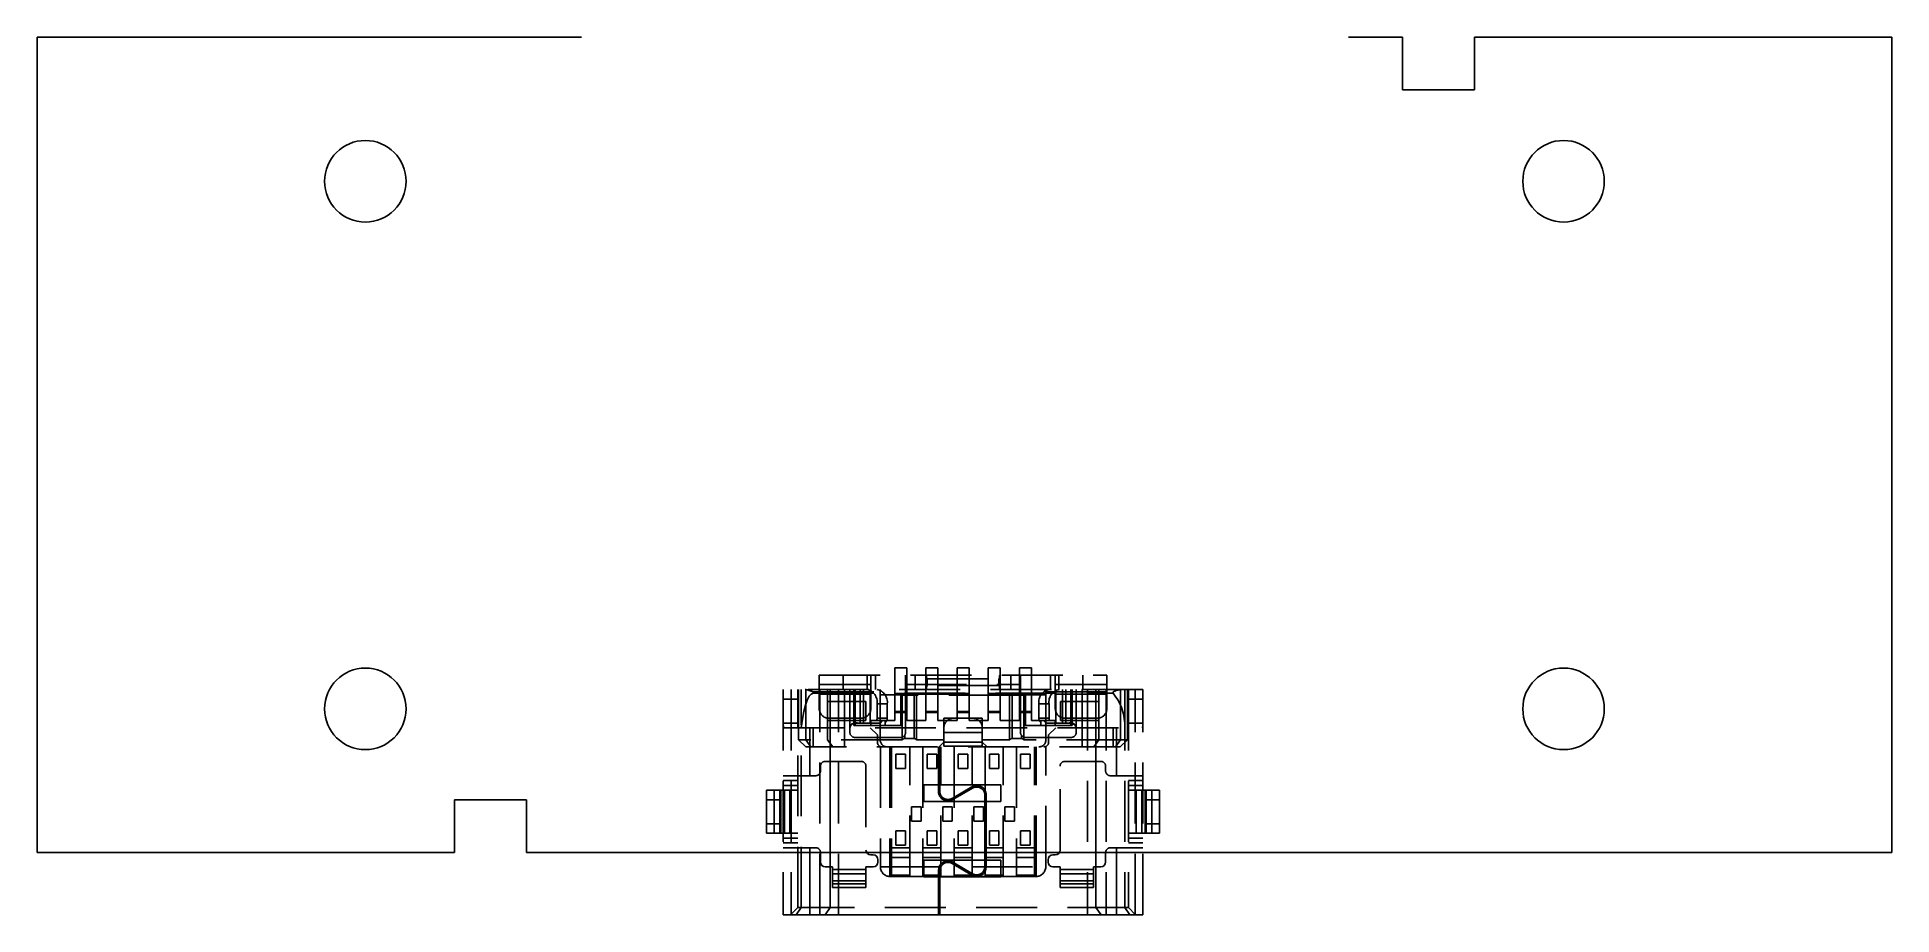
# Model space of a CAD drawing. Extents: x -19.4 to 19.3, y 0 to 18.3.
import ezdxf

# ---------------------------------------------------------------- set-up
doc = ezdxf.new("R2010")
doc.units = 0
doc.linetypes.add('HIDDEN', pattern=[1.905, 1.27, -0.635])
doc.layers.get('0').update_dxf_attribs({"linetype": 'CONTINUOUS'})

msp = doc.modelspace()

# ---------------------------------------------------------------- linework, layer by layer
at = {"color": 7, "linetype": 'CONTINUOUS'}
for p, q in [((-19.359, 1.305), (-19.359, 18.305)), ((-8, 18.305), (-19.359, 18.305)), ((8, 18.305), (9.131, 18.305)), ((9.131, 18.305), (9.131, 17.205)), ((19.341, 18.305), (10.631, 18.305)), ((10.631, 17.205), (10.631, 18.305)), ((19.341, 1.305), (19.341, 18.305)), ((9.131, 17.205), (10.631, 17.205)), ((-10.649, 2.405), (-10.649, 1.305)), ((-9.149, 2.405), (-10.649, 2.405)), ((-9.149, 1.305), (-9.149, 2.405)), ((0.416, 1.009), (0.416, 2.5)), ((0.446, 2.5), (0.446, 1.009)), ((-10.649, 1.305), (-19.359, 1.305)), ((19.341, 1.305), (-9.149, 1.305)), ((-3.014, 1.105), (-3.014, 1.305)), ((-1.964, 1.255), (-1.914, 1.255)), ((1.836, 1.255), (1.886, 1.255)), ((2.936, 1.305), (2.936, 1.105)), ((-2.764, 1.005), (-2.914, 1.005)), ((-2.764, 0.578), (-2.764, 1.005)), ((-2.064, 0.951), (-2.764, 0.951)), ((-2.064, 0.578), (-2.064, 1.005)), ((-1.914, 1.005), (-2.064, 1.005)), ((-1.814, 1.155), (-1.814, 1.105)), ((-1.564, 0.805), (1.486, 0.805)), ((-0.854, 1.145), (0.416, 1.145)), ((-0.854, 0.795), (-0.854, 1.145)), ((-0.554, 0.795), (-0.854, 0.795)), ((-0.554, 0.005), (-0.554, 0.929)), ((-0.524, 0.005), (-0.524, 0.929)), ((0.746, 0.795), (-0.524, 0.795)), ((0.146, 0.836), (-0.269, 1.076)), ((-0.254, 1.102), (0.161, 0.862)), ((0.446, 1.145), (0.746, 1.145)), ((0.746, 1.145), (0.746, 0.795)), ((1.736, 1.105), (1.736, 1.155)), ((1.986, 1.005), (1.836, 1.005)), ((1.986, 0.578), (1.986, 1.005)), ((2.686, 0.951), (1.986, 0.951)), ((2.686, 0.578), (2.686, 1.005)), ((2.836, 1.005), (2.686, 1.005)), ((-2.064, 0.717), (-2.764, 0.717)), ((-2.764, 0.653), (-2.064, 0.653)), ((-2.064, 0.578), (-2.764, 0.578)), ((2.686, 0.717), (1.986, 0.717)), ((1.986, 0.653), (2.686, 0.653)), ((2.686, 0.578), (1.986, 0.578)), ((3.711, 0.005), (-3.789, 0.005))]:
    msp.add_line(p, q, dxfattribs=at)
at = {"color": 7, "linetype": 'HIDDEN'}
for p, q in [((-1.464, 5.155), (-1.464, 4.055)), ((-1.464, 5.155), (-1.214, 5.155)), ((-1.214, 5.155), (-1.214, 4.055)), ((-0.564, 5.155), (-0.814, 5.155)), ((-0.814, 5.155), (-0.814, 4.055)), ((-0.564, 5.155), (-0.564, 4.055)), ((0.086, 5.155), (-0.164, 5.155)), ((-0.164, 5.155), (-0.164, 4.055)), ((0.086, 5.155), (0.086, 4.055)), ((0.736, 5.155), (0.486, 5.155)), ((0.486, 5.155), (0.486, 4.055)), ((0.736, 5.155), (0.736, 4.055)), ((1.136, 5.155), (1.386, 5.155)), ((1.136, 4.055), (1.136, 5.155)), ((1.386, 5.155), (1.386, 4.055)), ((3.711, 4.705), (-3.789, 4.705)), ((-3.789, 4.705), (-3.789, 0.005)), ((-3.628, 4.705), (-3.628, 0.005)), ((-3.489, 0.155), (-3.489, 4.705)), ((-3.469, 4.705), (-3.469, 3.655)), ((-3.415, 0.155), (-3.415, 4.705)), ((-3.322, 4.705), (-3.322, 3.655)), ((-3.169, 4.625), (-3.169, 4.655)), ((-3.169, 4.655), (-1.769, 4.655)), ((-3.039, 5.005), (-3.039, 4.305)), ((-3.039, 5.005), (2.961, 5.005)), ((-1.964, 4.805), (-3.039, 4.805)), ((-3.024, 0.005), (-3.024, 4.705)), ((-2.864, 3.655), (-2.864, 4.705)), ((-2.635, 0.005), (-2.635, 4.705)), ((-2.539, 5.005), (-2.539, 4.705)), ((-2.51, 4.705), (-2.51, 3.505)), ((-2.399, 4.705), (-2.399, 3.805)), ((-2.319, 3.955), (-2.319, 4.705)), ((-2.289, 3.955), (-2.289, 4.705)), ((-2.187, 4.005), (-2.187, 4.705)), ((-2.116, 4.705), (-2.116, 4.005)), ((-2.039, 5.005), (-2.039, 4.705)), ((-1.974, 4.705), (-1.974, 4.005)), ((-1.964, 4.305), (-1.964, 5.005)), ((-1.864, 4.705), (-1.864, 5.005)), ((-1.769, 4.705), (-1.769, 3.655)), ((-1.239, 5.005), (-1.239, 3.805)), ((-1.239, 4.805), (1.161, 4.805)), ((-1.039, 4.705), (-1.039, 5.005)), ((-0.795, 4.925), (0.718, 4.925)), ((0.718, 4.785), (-0.795, 4.785)), ((-0.789, 4.785), (-0.789, 4.925)), ((0.711, 4.925), (0.711, 4.785)), ((0.961, 4.705), (0.961, 5.005)), ((1.161, 3.805), (1.161, 5.005)), ((1.691, 4.705), (1.691, 3.655)), ((1.691, 4.655), (3.091, 4.655)), ((1.786, 4.705), (1.786, 5.005)), ((1.886, 5.005), (1.886, 4.305)), ((2.961, 4.805), (1.886, 4.805)), ((1.897, 4.005), (1.897, 4.705)), ((1.961, 4.705), (1.961, 5.005)), ((2.038, 4.005), (2.038, 4.705)), ((2.109, 4.705), (2.109, 4.005)), ((2.211, 4.705), (2.211, 3.955)), ((2.241, 4.705), (2.241, 3.955)), ((2.321, 3.805), (2.321, 4.705)), ((2.443, 3.505), (2.443, 4.705)), ((2.461, 4.705), (2.461, 5.005)), ((2.558, 4.705), (2.558, 0.005)), ((2.796, 4.705), (2.796, 3.655)), ((2.947, 4.705), (2.947, 0.005)), ((2.961, 4.305), (2.961, 5.005)), ((3.091, 4.655), (3.091, 4.625)), ((3.245, 3.655), (3.245, 4.705)), ((3.338, 4.705), (3.338, 0.155)), ((3.391, 3.655), (3.391, 4.705)), ((3.411, 4.705), (3.411, 0.155)), ((3.55, 0.005), (3.55, 4.705)), ((3.711, 0.005), (3.711, 4.705)), ((-3.789, 4.505), (-3.489, 4.505)), ((-3.169, 4.625), (3.091, 4.625)), ((-1.964, 4.605), (-3.039, 4.605)), ((-2.069, 4.455), (-2.869, 4.455)), ((-2.869, 4.455), (-2.869, 4.055)), ((-2.069, 4.055), (-2.069, 4.455)), ((-1.833, 4.405), (-1.621, 4.405)), ((-1.833, 4.105), (-1.833, 4.405)), ((-1.339, 4.594), (-1.769, 4.594)), ((-1.621, 4.405), (-1.621, 4.105)), ((-1.214, 4.621), (-1.464, 4.621)), ((-1.309, 4.585), (-1.339, 4.594)), ((-1.339, 4.594), (-1.339, 3.955)), ((-1.309, 3.655), (-1.309, 4.585)), ((-1.239, 4.605), (1.161, 4.605)), ((-1.061, 4.584), (-1.239, 4.584)), ((-1.061, 3.685), (-1.061, 4.584)), ((0.931, 4.585), (-1.009, 4.585)), ((-1.009, 4.585), (-1.009, 3.655)), ((-0.564, 4.621), (-0.814, 4.621)), ((0.086, 4.621), (-0.164, 4.621)), ((0.736, 4.621), (0.486, 4.621)), ((0.931, 3.655), (0.931, 4.585)), ((0.983, 4.584), (0.983, 3.685)), ((1.161, 4.584), (0.983, 4.584)), ((1.386, 4.621), (1.136, 4.621)), ((1.261, 4.594), (1.231, 4.585)), ((1.231, 4.585), (1.231, 3.655)), ((1.691, 4.594), (1.261, 4.594)), ((1.261, 3.955), (1.261, 4.594)), ((1.544, 4.105), (1.544, 4.405)), ((1.544, 4.405), (1.756, 4.405)), ((1.756, 4.105), (1.756, 4.405)), ((1.886, 4.605), (2.961, 4.605)), ((1.991, 4.455), (1.991, 4.055)), ((2.791, 4.455), (1.991, 4.455)), ((2.791, 4.055), (2.791, 4.455)), ((3.411, 4.505), (3.711, 4.505)), ((-3.789, 4.005), (-3.489, 4.005)), ((-3.78, 3.905), (3.702, 3.905)), ((-3.239, 3.905), (-3.239, 2.905)), ((-3.169, 3.505), (-3.169, 3.905)), ((-2.869, 4.055), (-2.069, 4.055)), ((-2.164, 4.105), (-2.839, 4.105)), ((-2.319, 3.955), (-1.309, 3.955)), ((-1.77, 4.005), (-2.3, 4.005)), ((-1.825, 3.755), (-1.975, 3.905)), ((-1.464, 4.055), (-1.964, 4.055)), ((-1.964, 4.055), (-1.964, 3.955)), ((-1.621, 4.105), (-1.833, 4.105)), ((-1.72, 4.055), (-1.77, 4.005)), ((-1.664, 3.955), (-1.664, 4.055)), ((-1.464, 4.244), (-1.214, 4.244)), ((-1.214, 4.227), (-1.464, 4.227)), ((-1.214, 4.055), (-0.814, 4.055)), ((-0.814, 4.244), (-0.564, 4.244)), ((-0.564, 4.227), (-0.814, 4.227)), ((-0.564, 4.055), (-0.164, 4.055)), ((-0.439, 3.522), (-0.439, 4.105)), ((0.361, 4.105), (-0.439, 4.105)), ((-0.164, 4.244), (0.086, 4.244)), ((0.086, 4.227), (-0.164, 4.227)), ((0.086, 4.055), (0.486, 4.055)), ((0.361, 4.105), (0.361, 3.522)), ((0.486, 4.244), (0.736, 4.244)), ((0.736, 4.227), (0.486, 4.227)), ((0.736, 4.055), (1.136, 4.055)), ((1.136, 4.244), (1.386, 4.244)), ((1.386, 4.227), (1.136, 4.227)), ((1.231, 3.955), (2.241, 3.955)), ((1.886, 4.055), (1.386, 4.055)), ((1.544, 4.105), (1.756, 4.105)), ((1.586, 4.055), (1.586, 3.955)), ((1.693, 4.005), (1.643, 4.055)), ((2.222, 4.005), (1.693, 4.005)), ((1.897, 3.905), (1.747, 3.755)), ((1.886, 3.955), (1.886, 4.055)), ((1.991, 4.055), (2.791, 4.055)), ((2.086, 4.105), (2.761, 4.105)), ((3.091, 3.905), (3.091, 3.505)), ((3.161, 2.905), (3.161, 3.905)), ((3.411, 4.005), (3.711, 4.005)), ((-1.309, 3.655), (-3.469, 3.655)), ((-3.469, 3.655), (-3.319, 3.505)), ((-3.216, 3.505), (-3.322, 3.655)), ((3.241, 3.505), (-3.319, 3.505)), ((-2.758, 3.505), (-2.864, 3.655)), ((-2.299, 3.705), (-1.339, 3.705)), ((-1.825, 3.605), (-1.825, 3.755)), ((-1.764, 3.505), (-1.764, 1.005)), ((-1.564, 3.505), (-1.564, 0.805)), ((-1.529, 3.505), (-1.529, 0.805)), ((-1.257, 3.747), (-1.257, 3.685)), ((-1.061, 3.685), (-1.257, 3.685)), ((-1.149, 0.805), (-1.149, 3.505)), ((-1.009, 3.655), (-0.439, 3.655)), ((-0.876, 3.505), (-0.876, 0.805)), ((-0.554, 2.581), (-0.554, 3.505)), ((-0.439, 3.605), (-0.539, 3.505)), ((-0.524, 3.505), (-0.524, 2.581)), ((-0.501, 0.805), (-0.501, 3.505)), ((0.361, 3.805), (-0.439, 3.805)), ((-0.439, 3.605), (0.361, 3.605)), ((-0.439, 3.522), (0.361, 3.522)), ((-0.226, 3.505), (-0.226, 0.805)), ((0.149, 0.805), (0.149, 3.505)), ((0.361, 3.655), (0.931, 3.655)), ((0.461, 3.505), (0.361, 3.605)), ((0.421, 3.505), (0.421, 0.805)), ((0.799, 0.805), (0.799, 3.505)), ((1.179, 3.685), (0.983, 3.685)), ((1.074, 3.505), (1.074, 0.805)), ((1.179, 3.685), (1.179, 3.747)), ((3.391, 3.655), (1.231, 3.655)), ((1.261, 3.705), (2.221, 3.705)), ((1.449, 0.805), (1.449, 3.505)), ((1.486, 0.805), (1.486, 3.505)), ((1.686, 1.005), (1.686, 3.505)), ((1.747, 3.755), (1.747, 3.605)), ((2.796, 3.655), (2.69, 3.505)), ((3.139, 3.505), (3.245, 3.655)), ((3.241, 3.505), (3.391, 3.655)), ((-3.014, 3.005), (-3.014, 3.105)), ((-2.914, 3.205), (-2.164, 3.205)), ((-2.064, 3.105), (-2.064, 1.355)), ((-1.439, 3.055), (-1.439, 3.355)), ((-1.439, 3.355), (-1.239, 3.355)), ((-1.239, 3.355), (-1.239, 3.055)), ((-0.789, 3.355), (-0.589, 3.355)), ((-0.789, 3.055), (-0.789, 3.355)), ((-0.589, 3.355), (-0.589, 3.055)), ((-0.139, 3.355), (0.061, 3.355)), ((-0.139, 3.055), (-0.139, 3.355)), ((0.061, 3.355), (0.061, 3.055)), ((0.511, 3.355), (0.711, 3.355)), ((0.511, 3.055), (0.511, 3.355)), ((0.711, 3.355), (0.711, 3.055)), ((1.161, 3.355), (1.361, 3.355)), ((1.161, 3.055), (1.161, 3.355)), ((1.361, 3.355), (1.361, 3.055)), ((1.986, 1.355), (1.986, 3.105)), ((2.086, 3.205), (2.836, 3.205)), ((2.936, 3.105), (2.936, 3.005)), ((-3.114, 2.905), (-3.789, 2.905)), ((-3.489, 2.805), (-3.789, 2.805)), ((-1.239, 3.055), (-1.439, 3.055)), ((-0.854, 2.715), (-0.554, 2.715)), ((-0.854, 2.365), (-0.854, 2.715)), ((-0.589, 3.055), (-0.789, 3.055)), ((-0.524, 2.715), (0.746, 2.715)), ((0.061, 3.055), (-0.139, 3.055)), ((0.711, 3.055), (0.511, 3.055)), ((0.746, 2.715), (0.746, 2.365)), ((1.361, 3.055), (1.161, 3.055)), ((3.036, 2.905), (3.711, 2.905)), ((3.711, 2.805), (3.411, 2.805)), ((-3.489, 2.605), (-4.139, 2.605)), ((-4.139, 2.605), (-4.139, 1.705)), ((-4.139, 2.405), (-3.839, 2.405)), ((-3.978, 2.605), (-3.978, 1.705)), ((-3.862, 2.605), (-3.862, 1.705)), ((-3.839, 1.705), (-3.839, 2.605)), ((-3.789, 2.705), (-3.489, 2.705)), ((-3.765, 2.605), (-3.765, 1.705)), ((-3.65, 2.605), (-3.65, 1.705)), ((0.416, 2.365), (-0.854, 2.365)), ((-0.269, 2.434), (0.146, 2.673)), ((0.161, 2.647), (-0.254, 2.408)), ((0.746, 2.365), (0.446, 2.365)), ((3.411, 2.705), (3.711, 2.705)), ((4.061, 2.605), (3.411, 2.605)), ((3.572, 1.705), (3.572, 2.605)), ((3.688, 2.605), (3.688, 1.705)), ((3.761, 2.605), (3.761, 1.705)), ((3.761, 2.405), (4.061, 2.405)), ((3.785, 1.705), (3.785, 2.605)), ((3.9, 1.705), (3.9, 2.605)), ((4.061, 1.705), (4.061, 2.605)), ((-1.114, 2.255), (-0.914, 2.255)), ((-1.114, 1.955), (-1.114, 2.255)), ((-0.914, 1.955), (-1.114, 1.955)), ((-0.914, 2.255), (-0.914, 1.955)), ((-0.464, 2.255), (-0.264, 2.255)), ((-0.464, 1.955), (-0.464, 2.255)), ((-0.264, 1.955), (-0.464, 1.955)), ((-0.264, 2.255), (-0.264, 1.955)), ((0.186, 2.255), (0.386, 2.255)), ((0.186, 1.955), (0.186, 2.255)), ((0.386, 1.955), (0.186, 1.955)), ((0.386, 2.255), (0.386, 1.955)), ((0.836, 2.255), (1.036, 2.255)), ((0.836, 1.955), (0.836, 2.255)), ((1.036, 1.955), (0.836, 1.955)), ((1.036, 2.255), (1.036, 1.955)), ((-3.839, 1.905), (-4.139, 1.905)), ((-3.489, 1.705), (-4.139, 1.705)), ((-3.489, 1.605), (-3.789, 1.605)), ((-1.439, 1.755), (-1.239, 1.755)), ((-1.439, 1.455), (-1.439, 1.755)), ((-1.239, 1.755), (-1.239, 1.455)), ((-0.789, 1.455), (-0.789, 1.755)), ((-0.789, 1.755), (-0.589, 1.755)), ((-0.589, 1.755), (-0.589, 1.455)), ((-0.139, 1.755), (0.061, 1.755)), ((-0.139, 1.455), (-0.139, 1.755)), ((0.061, 1.755), (0.061, 1.455)), ((0.511, 1.455), (0.511, 1.755)), ((0.511, 1.755), (0.711, 1.755)), ((0.711, 1.755), (0.711, 1.455)), ((1.161, 1.755), (1.361, 1.755)), ((1.161, 1.455), (1.161, 1.755)), ((1.361, 1.755), (1.361, 1.455)), ((4.061, 1.705), (3.411, 1.705)), ((3.711, 1.605), (3.411, 1.605)), ((4.061, 1.905), (3.761, 1.905)), ((-3.789, 1.505), (-3.489, 1.505)), ((-3.114, 1.405), (-3.789, 1.405)), ((-1.529, 1.401), (-1.149, 1.401)), ((-1.529, 1.201), (-1.149, 1.201)), ((-1.239, 1.455), (-1.439, 1.455)), ((-0.876, 1.401), (-0.501, 1.401)), ((-0.876, 1.201), (-0.501, 1.201)), ((-0.589, 1.455), (-0.789, 1.455)), ((-0.226, 1.401), (0.149, 1.401)), ((-0.226, 1.201), (0.149, 1.201)), ((0.061, 1.455), (-0.139, 1.455)), ((0.421, 1.401), (0.799, 1.401)), ((0.421, 1.201), (0.799, 1.201)), ((0.711, 1.455), (0.511, 1.455)), ((1.074, 1.401), (1.449, 1.401)), ((1.074, 1.201), (1.449, 1.201)), ((1.361, 1.455), (1.161, 1.455)), ((3.711, 1.405), (3.036, 1.405)), ((3.411, 1.505), (3.711, 1.505)), ((-2.764, 0.859), (-2.064, 0.859)), ((-1.764, 1.005), (1.686, 1.005)), ((-1.529, 0.835), (-1.149, 0.835)), ((-0.876, 0.835), (-0.501, 0.835)), ((-0.226, 0.835), (0.149, 0.835)), ((0.421, 0.835), (0.799, 0.835)), ((1.074, 0.835), (1.449, 0.835)), ((1.986, 0.859), (2.686, 0.859)), ((-3.489, 0.155), (-3.639, 0.005)), ((-3.415, 0.155), (-3.522, 0.005)), ((3.411, 0.155), (-3.489, 0.155)), ((-2.918, 0.005), (-2.812, 0.155)), ((2.735, 0.155), (2.841, 0.005)), ((3.444, 0.005), (3.338, 0.155)), ((3.411, 0.155), (3.561, 0.005))]:
    msp.add_line(p, q, dxfattribs=at)
at = {"color": 8, "linetype": 'CONTINUOUS'}
for p, q in [((-2.812, 0.155), (-2.812, 4.705)), ((2.735, 4.705), (2.735, 0.155)), ((-3.239, 0.005), (-3.239, 1.405)), ((3.161, 0.005), (3.161, 1.405))]:
    msp.add_line(p, q, dxfattribs=at)
at = {"color": 7, "linetype": 'HIDDEN'}
for points in [[(-3.414, 3.905), (-3.388, 4.085), (-3.358, 4.243), (-3.325, 4.377), (-3.288, 4.484), (-3.25, 4.562), (-3.21, 4.609), (-3.169, 4.625)], [(-3.489, 4.005), (-3.489, 3.972), (-3.488, 3.942), (-3.484, 3.92), (-3.477, 3.908), (-3.468, 3.905)], [(3.39, 3.905), (3.402, 3.91), (3.408, 3.925), (3.411, 3.948), (3.411, 3.977), (3.411, 4.005)], [(1.17, 3.764), (1.178, 3.749), (1.179, 3.747)]]:
    msp.add_lwpolyline(points, dxfattribs=at)
at = {"color": 7, "linetype": 'CONTINUOUS'}
for centre in [(-12.51, 15.3), (12.49, 15.3), (-12.51, 4.3), (12.49, 4.3)]:
    msp.add_circle(centre, 0.85, dxfattribs=at)
at = {"color": 7, "linetype": 'HIDDEN'}
for centre, radius, start, end in [((-3.447, 4.032), 0.682, 65.9313, 80.5114), ((-2.099, 4.442), 0.268, 351.9505, 78.5782), ((-1.886, 4.442), 0.268, 351.9505, 78.5782), ((-2.351, 4.795), 1.561, 4.7776, 7.7326), ((-2.351, 4.915), 1.561, 352.2674, 355.2224), ((2.273, 4.795), 1.561, 172.2674, 175.2224), ((2.273, 4.915), 1.561, 184.7776, 187.7326), ((1.809, 4.442), 0.268, 101.4218, 188.0495), ((2.021, 4.442), 0.268, 101.4218, 188.0495), ((3.34, 4.129), 0.582, 98.2178, 115.3396), ((-2.839, 4.305), 0.2, 180, 270), ((-2.164, 4.305), 0.2, 270, 0), ((-1.183, 12.27), 7.686, 269.065, 269.5869), ((-1.128, 11.821), 7.237, 270.5324, 270.9443), ((1.051, 11.821), 7.237, 269.0557, 269.4676), ((1.106, 12.27), 7.686, 270.4131, 270.935), ((2.086, 4.305), 0.2, 180, 270), ((2.761, 4.305), 0.2, 270, 0), ((2.272, 3.944), 1.065, 357.8784, 39.7151), ((-3.536, 3.977), 0.254, 173.8542, 196.6215), ((-2.271, 3.875), 0.132, 81.095, 166.8253), ((-2.299, 3.905), 0.0999, 90.5192, 180.0648), ((-1.966, 4.104), 0.133, 338.2508, 0.292), ((-1.728, 4.099), 0.107, 307.0177, 3.2841), ((-0.239, 3.905), 0.2, 90, 180), ((0.161, 3.905), 0.2, 360, 90), ((1.651, 4.099), 0.107, 176.7137, 232.9963), ((1.889, 4.104), 0.133, 179.708, 201.7492), ((2.193, 3.874), 0.132, 13.4201, 98.6596), ((2.222, 3.905), 0.0998, 359.8752, 89.5408), ((3.533, 3.971), 0.182, 338.7038, 10.8205), ((-2.299, 3.805), 0.1, 180, 270), ((-1.725, 3.605), 0.1, 180, 270), ((-1.619, 3.655), 0.15, 180, 270), ((-1.339, 3.805), 0.1, 270, 0), ((-1.159, 3.455), 0.25, 113.0739, 126.8699), ((-1.159, 3.455), 0.25, 53.1301, 66.9261), ((1.081, 3.455), 0.25, 113.0739, 126.8699), ((1.261, 3.805), 0.1, 180, 270), ((1.081, 3.455), 0.25, 53.1301, 66.9261), ((1.541, 3.655), 0.15, 270, 0), ((1.647, 3.605), 0.1, 270, 0), ((2.221, 3.805), 0.1, 270, 360), ((-2.914, 3.105), 0.1, 90, 180), ((-2.164, 3.105), 0.1, 360, 90), ((2.086, 3.105), 0.1, 90, 180), ((2.836, 3.105), 0.1, 0, 90), ((-3.114, 3.005), 0.1, 270, 0), ((3.036, 3.005), 0.1, 180, 270), ((-0.354, 2.581), 0.2, 180, 300), ((-0.354, 2.581), 0.17, 180, 300), ((0.246, 2.5), 0.2, 0, 120), ((0.246, 2.5), 0.17, 0, 120), ((-3.114, 1.305), 0.1, 360, 90), ((3.036, 1.305), 0.1, 90, 180), ((-1.564, 1.005), 0.2, 180, 270), ((1.486, 1.005), 0.2, 270, 360)]:
    msp.add_arc(centre, radius, start, end, dxfattribs=at)
at = {"color": 7, "linetype": 'CONTINUOUS'}
for centre, radius, start, end in [((-1.964, 1.355), 0.1, 180, 270), ((-1.914, 1.155), 0.1, 360, 90), ((1.836, 1.155), 0.1, 90, 180), ((1.886, 1.355), 0.1, 270, 0), ((-2.914, 1.105), 0.1, 180, 270), ((-1.914, 1.105), 0.1, 270, 360), ((-0.354, 0.929), 0.2, 60, 180), ((-0.354, 0.929), 0.17, 60, 180), ((0.246, 1.009), 0.2, 240, 0), ((0.246, 1.009), 0.17, 240, 0), ((1.836, 1.105), 0.1, 180, 270), ((2.836, 1.105), 0.1, 270, 0)]:
    msp.add_arc(centre, radius, start, end, dxfattribs=at)

doc.saveas('drawing.dxf')
